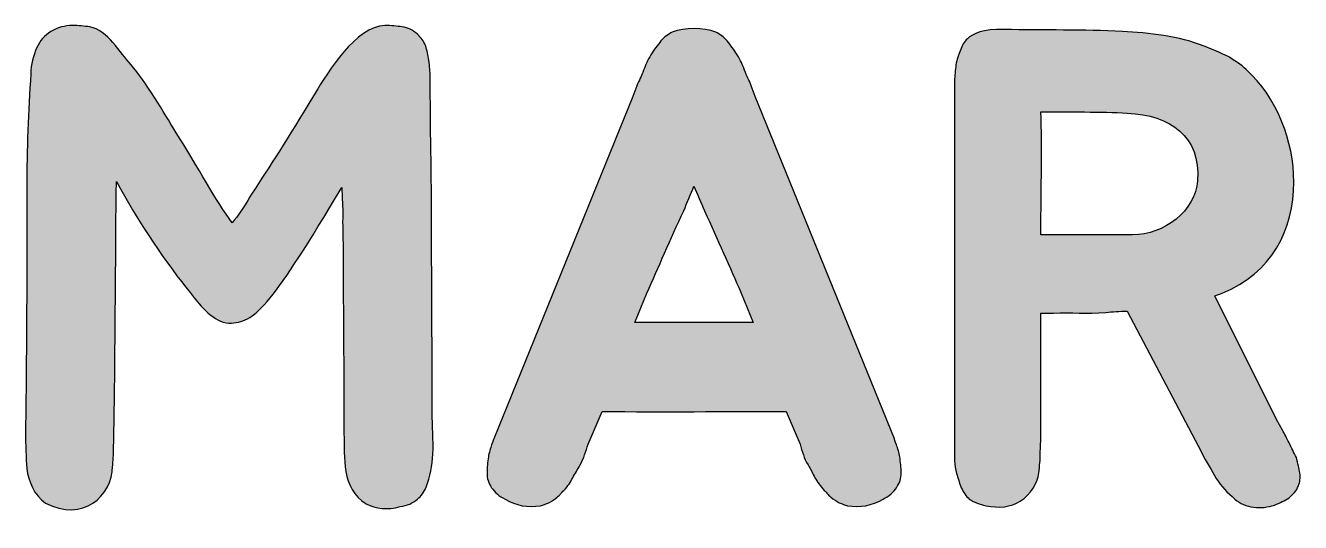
# Model space of a CAD drawing. Header units: millimetres. Extents: x 48 to 162, y 109 to 188.
# Drawn here: x 70.7 to 78.1, y 184.53 to 187.41 of the extents above; entities that cross this region are included whole.
import ezdxf

# ---------------------------------------------------------------- set-up
doc = ezdxf.new("R2010")
doc.units = ezdxf.units.MM
doc.header["$MEASUREMENT"] = 0
doc.layers.add('Layer 2', color=7, linetype='Continuous', lineweight=0)

# ---------------------------------------------------------------- blocks, each defined once
blk = doc.blocks.new('Block_59')
at = {"layer": 'Layer 2', "true_color": 0x000000, "transparency": 33554687}
h = blk.add_hatch(color=18, dxfattribs=at)
h.dxf.hatch_style = 2
edge = h.paths.add_edge_path()
edge.add_spline(control_points=[(73.0292, 184.7367), (73.0175, 184.7094), (72.9982, 184.6822), (72.9786, 184.6667), (72.9513, 184.6435), (72.9203, 184.628), (72.8776, 184.624), (72.8039, 184.6008), (72.7381, 184.6125), (72.6799, 184.6395), (72.5362, 184.7287), (72.5555, 184.9112), (72.5517, 185.0471), (72.5517, 185.0471), (72.5517, 185.3497), (72.5517, 185.3497), (72.5517, 185.3497), (72.5479, 185.9437), (72.5479, 185.9437), (72.5479, 186.1106), (72.5479, 186.0949), (72.5441, 186.2773), (72.5441, 186.293), (72.5479, 186.3045), (72.54, 186.4754), (72.1366, 185.804), (72.0473, 185.6991), (71.8996, 185.6875), (71.8145, 185.6798), (71.729, 185.7767), (71.6825, 185.835), (71.5581, 185.9902), (71.399, 186.1998), (71.2322, 186.5102), (71.2281, 186.4909), (71.2243, 184.8609), (71.2088, 184.8569), (71.2088, 184.6822), (71.0341, 184.5308), (70.8209, 184.6435), (70.7547, 184.6862), (70.72, 184.7754), (70.712, 184.8414), (70.7082, 184.9112), (70.7044, 184.9811), (70.7044, 185.051), (70.7044, 185.051), (70.7082, 185.3537), (70.7082, 185.3537), (70.7082, 185.3537), (70.712, 185.9514), (70.712, 185.9514), (70.712, 185.9514), (70.712, 186.4714), (70.712, 186.4714), (70.712, 186.6966), (70.72, 186.9178), (70.7355, 187.1351), (70.7355, 187.1894), (70.751, 187.2399), (70.7702, 187.2866), (70.7895, 187.3253), (70.813, 187.3563), (70.8519, 187.3796), (70.8905, 187.403), (70.9332, 187.4145), (70.9759, 187.4145), (71.0111, 187.4145), (71.0459, 187.4107), (71.0769, 187.4068), (71.1816, 187.3873), (71.2515, 187.2554), (71.3177, 187.1856), (71.399, 187.0924), (71.5116, 186.9023), (71.5736, 186.8013), (71.7094, 186.5839), (71.8103, 186.3977), (71.9037, 186.2696), (71.9309, 186.3007), (71.9967, 186.3977), (72.016, 186.4365), (72.1249, 186.6034), (72.2141, 186.7393), (72.385, 187.0225), (72.4587, 187.1429), (72.6216, 187.4107), (72.7884, 187.4145), (72.8273, 187.4145), (72.8583, 187.4107), (72.8893, 187.4068), (72.9245, 187.403), (72.9513, 187.3873), (72.9786, 187.3641), (72.9982, 187.3448), (73.0137, 187.3253), (73.0251, 187.2981), (73.033, 187.2709), (73.0409, 187.2399), (73.0447, 187.2127), (73.0485, 187.1779), (73.0523, 187.1467), (73.0523, 187.1157), (73.0523, 186.8285), (73.0602, 186.5414), (73.0602, 186.2541), (73.0602, 185.9047), (73.064, 185.5166), (73.064, 185.1675), (73.064, 185.0936), (73.0719, 185.0083), (73.0678, 184.9268), (73.064, 184.8646), (73.0523, 184.7947), (73.0292, 184.7367)], knot_values=[0, 0, 0, 0, 1, 1, 1, 2, 2, 2, 3, 3, 3, 4, 4, 4, 5, 5, 5, 6, 6, 6, 7, 7, 7, 8, 8, 8, 9, 9, 9, 10, 10, 10, 11, 11, 11, 12, 12, 12, 13, 13, 13, 14, 14, 14, 15, 15, 15, 16, 16, 16, 17, 17, 17, 18, 18, 18, 19, 19, 19, 20, 20, 20, 21, 21, 21, 22, 22, 22, 23, 23, 23, 24, 24, 24, 25, 25, 25, 26, 26, 26, 27, 27, 27, 28, 28, 28, 29, 29, 29, 30, 30, 30, 31, 31, 31, 32, 32, 32, 33, 33, 33, 34, 34, 34, 35, 35, 35, 36, 36, 36, 37, 37, 37, 38, 38, 38, 38], degree=3, periodic=0)
h = blk.add_hatch(color=18, dxfattribs=at)
h.dxf.hatch_style = 2
edge = h.paths.add_edge_path()
edge.add_spline(control_points=[(74.8568, 185.8622), (74.7907, 186.0096), (74.7207, 186.1726), (74.6432, 186.3395), (74.6239, 186.386), (74.6005, 186.4365), (74.5812, 186.4832), (74.5657, 186.4365), (74.5423, 186.386), (74.523, 186.3395), (74.4451, 186.1726), (74.3755, 186.0096), (74.3094, 185.8622), (74.3094, 185.8622), (74.2395, 185.6913), (74.2395, 185.6913), (74.2395, 185.6913), (74.9264, 185.6913), (74.9264, 185.6913), (74.9264, 185.6913), (74.8568, 185.8622), (74.8568, 185.8622)], knot_values=[0, 0, 0, 0, 1, 1, 1, 2, 2, 2, 3, 3, 3, 4, 4, 4, 5, 5, 5, 6, 6, 6, 7, 7, 7, 7], degree=3, periodic=0)
edge = h.paths.add_edge_path()
edge.add_spline(control_points=[(75.7842, 184.8181), (75.7842, 184.787), (75.7767, 184.7599), (75.757, 184.7327), (75.7415, 184.7094), (75.7143, 184.6822), (75.6795, 184.6667), (75.6134, 184.628), (75.5476, 184.6163), (75.4738, 184.628), (75.4428, 184.6357), (75.4077, 184.6512), (75.3767, 184.6784), (75.3691, 184.6862), (75.3612, 184.69), (75.3574, 184.6977), (75.3536, 184.7017), (75.3457, 184.7132), (75.3378, 184.7172), (75.3147, 184.7405), (75.2992, 184.7677), (75.2837, 184.7909), (75.272, 184.8142), (75.2602, 184.8374), (75.2447, 184.8646), (75.233, 184.8841), (75.2217, 184.9034), (75.2175, 184.9229), (75.2099, 184.9423), (75.202, 184.9656), (75.1982, 184.9851), (75.1982, 184.9851), (75.1166, 185.1752), (75.1166, 185.1752), (74.7635, 185.1752), (74.4024, 185.1713), (74.0493, 185.1752), (74.0493, 185.1752), (73.968, 184.9851), (73.968, 184.9851), (73.9601, 184.9656), (73.9563, 184.9423), (73.9483, 184.9229), (73.9408, 184.9034), (73.9328, 184.8841), (73.9215, 184.8646), (73.9056, 184.8374), (73.8943, 184.8142), (73.8788, 184.7909), (73.867, 184.7677), (73.8515, 184.7405), (73.8281, 184.7172), (73.8205, 184.7132), (73.8126, 184.7017), (73.8088, 184.6977), (73.805, 184.69), (73.7971, 184.6862), (73.7895, 184.6784), (73.7582, 184.6512), (73.7234, 184.6357), (73.6924, 184.628), (73.6187, 184.6163), (73.5525, 184.628), (73.4867, 184.6667), (73.4516, 184.6822), (73.4247, 184.7094), (73.4088, 184.7327), (73.3896, 184.7599), (73.382, 184.787), (73.382, 184.8181), (73.382, 184.8529), (73.3858, 184.8802), (73.3896, 184.9112), (73.3933, 184.9346), (73.4013, 184.9616), (73.4088, 184.9811), (73.4168, 185.0043), (73.4206, 185.0121), (73.4206, 185.0161), (73.4206, 185.0161), (74.2281, 187.0032), (74.2281, 187.0032), (74.2281, 187.0032), (74.2512, 187.0652), (74.2512, 187.0652), (74.2629, 187.0964), (74.2784, 187.1196), (74.2901, 187.1546), (74.3018, 187.1856), (74.3132, 187.2127), (74.3328, 187.2438), (74.3483, 187.2748), (74.3714, 187.3021), (74.391, 187.3253), (74.4103, 187.3486), (74.4338, 187.3641), (74.4568, 187.3758), (74.5306, 187.403), (74.6353, 187.403), (74.709, 187.3758), (74.7325, 187.3641), (74.7559, 187.3486), (74.7752, 187.3253), (74.7945, 187.3021), (74.8141, 187.2748), (74.8334, 187.2438), (74.8527, 187.2127), (74.8644, 187.1856), (74.8761, 187.1546), (74.8878, 187.1196), (74.9033, 187.0964), (74.915, 187.0652), (74.915, 187.0652), (74.9381, 187.0032), (74.9381, 187.0032), (74.9381, 187.0032), (75.7453, 185.0161), (75.7453, 185.0161), (75.7453, 185.0121), (75.7494, 185.0043), (75.757, 184.9811), (75.7649, 184.9616), (75.7725, 184.9346), (75.7767, 184.9112), (75.7805, 184.8802), (75.7842, 184.8529), (75.7842, 184.8181)], knot_values=[0, 0, 0, 0, 1, 1, 1, 2, 2, 2, 3, 3, 3, 4, 4, 4, 5, 5, 5, 6, 6, 6, 7, 7, 7, 8, 8, 8, 9, 9, 9, 10, 10, 10, 11, 11, 11, 12, 12, 12, 13, 13, 13, 14, 14, 14, 15, 15, 15, 16, 16, 16, 17, 17, 17, 18, 18, 18, 19, 19, 19, 20, 20, 20, 21, 21, 21, 22, 22, 22, 23, 23, 23, 24, 24, 24, 25, 25, 25, 26, 26, 26, 27, 27, 27, 28, 28, 28, 29, 29, 29, 30, 30, 30, 31, 31, 31, 32, 32, 32, 33, 33, 33, 34, 34, 34, 35, 35, 35, 36, 36, 36, 37, 37, 37, 38, 38, 38, 39, 39, 39, 40, 40, 40, 41, 41, 41, 42, 42, 42, 42], degree=3, periodic=0)
h = blk.add_hatch(color=18, dxfattribs=at)
h.dxf.hatch_style = 2
edge = h.paths.add_edge_path()
edge.add_spline(control_points=[(77.1268, 186.1998), (77.3094, 186.1998), (77.4916, 186.3395), (77.5033, 186.5142), (77.5226, 186.7703), (77.348, 186.8945), (77.0958, 186.9062), (76.9445, 186.914), (76.7544, 186.914), (76.5952, 186.914), (76.6028, 186.7004), (76.5952, 186.4987), (76.5952, 186.1998), (76.5952, 186.1998), (77.1268, 186.1998), (77.1268, 186.1998)], knot_values=[0, 0, 0, 0, 1, 1, 1, 2, 2, 2, 3, 3, 3, 4, 4, 4, 5, 5, 5, 5], degree=3, periodic=0)
edge = h.paths.add_edge_path()
edge.add_spline(control_points=[(78.0894, 184.7444), (78.0776, 184.7132), (78.0583, 184.6939), (78.0349, 184.6745), (78.0118, 184.659), (77.9808, 184.6435), (77.9498, 184.6318), (77.9109, 184.6202), (77.872, 184.6125), (77.8292, 184.6202), (77.7865, 184.624), (77.7517, 184.6395), (77.7207, 184.6667), (77.6742, 184.7055), (77.6432, 184.7405), (77.6119, 184.787), (77.5888, 184.8297), (77.5536, 184.8802), (77.5268, 184.9384), (77.5268, 184.9384), (77.0958, 185.7573), (77.0958, 185.7573), (77.0531, 185.7573), (77.0104, 185.7535), (76.9718, 185.7495), (76.8629, 185.7418), (76.7699, 185.7495), (76.6689, 185.7457), (76.6689, 185.7457), (76.5952, 185.7457), (76.5952, 185.7457), (76.5952, 185.7457), (76.5952, 185.0431), (76.5952, 185.0431), (76.5952, 185.0043), (76.5914, 184.9694), (76.5914, 184.9268), (76.5914, 184.9034), (76.5873, 184.8529), (76.5835, 184.8181), (76.5759, 184.7599), (76.537, 184.6939), (76.475, 184.655), (76.4205, 184.6202), (76.3506, 184.6125), (76.2769, 184.628), (76.238, 184.6357), (76.2111, 184.6473), (76.1797, 184.6667), (76.1604, 184.6822), (76.1449, 184.7094), (76.1332, 184.7327), (76.1215, 184.7599), (76.1139, 184.7909), (76.106, 184.8142), (76.0984, 184.8414), (76.0946, 184.8609), (76.0946, 184.8879), (76.0946, 184.8879), (76.0946, 187.0924), (76.0946, 187.0924), (76.0946, 187.1234), (76.0984, 187.1584), (76.1022, 187.1856), (76.106, 187.2166), (76.1177, 187.2476), (76.1294, 187.2709), (76.1374, 187.2981), (76.1487, 187.3213), (76.1684, 187.3369), (76.1994, 187.368), (76.2576, 187.3951), (76.3816, 187.3913), (76.6107, 187.3873), (76.8436, 187.3913), (77.0686, 187.3796), (77.2202, 187.3718), (77.3986, 187.3525), (77.5423, 187.2943), (77.585, 187.2786), (77.6315, 187.2593), (77.6701, 187.2399), (77.7207, 187.2127), (77.7555, 187.1894), (77.7865, 187.1584), (77.9653, 186.9954), (78.0621, 186.7431), (78.0621, 186.5064), (78.0621, 186.2308), (77.9343, 185.9747), (77.647, 185.8622), (77.6353, 185.8544), (77.616, 185.8505), (77.6043, 185.8465), (77.6043, 185.8465), (77.9612, 185.1285), (77.9612, 185.1285), (77.9612, 185.1285), (77.9963, 185.0665), (77.9963, 185.0665), (78.008, 185.0471), (78.0236, 185.0161), (78.0349, 184.9928), (78.0504, 184.9656), (78.0621, 184.9346), (78.0776, 184.9074), (78.0856, 184.8764), (78.0931, 184.8414), (78.0973, 184.8181), (78.1011, 184.7909), (78.0973, 184.7637), (78.0894, 184.7444)], knot_values=[0, 0, 0, 0, 1, 1, 1, 2, 2, 2, 3, 3, 3, 4, 4, 4, 5, 5, 5, 6, 6, 6, 7, 7, 7, 8, 8, 8, 9, 9, 9, 10, 10, 10, 11, 11, 11, 12, 12, 12, 13, 13, 13, 14, 14, 14, 15, 15, 15, 16, 16, 16, 17, 17, 17, 18, 18, 18, 19, 19, 19, 20, 20, 20, 21, 21, 21, 22, 22, 22, 23, 23, 23, 24, 24, 24, 25, 25, 25, 26, 26, 26, 27, 27, 27, 28, 28, 28, 29, 29, 29, 30, 30, 30, 31, 31, 31, 32, 32, 32, 33, 33, 33, 34, 34, 34, 35, 35, 35, 36, 36, 36, 37, 37, 37, 37], degree=3, periodic=0)
at = {"layer": 'Layer 2', "color": 18, "lineweight": 25, "true_color": 0x000000}
for points, knots in [([(73.0292, 184.7367), (73.0175, 184.7094), (72.9982, 184.6822), (72.9786, 184.6667), (72.9513, 184.6435), (72.9203, 184.628), (72.8776, 184.624), (72.8039, 184.6008), (72.7381, 184.6125), (72.6799, 184.6395), (72.5362, 184.7287), (72.5555, 184.9112), (72.5517, 185.0471), (72.5517, 185.0471), (72.5517, 185.3497), (72.5517, 185.3497), (72.5517, 185.3497), (72.5479, 185.9437), (72.5479, 185.9437), (72.5479, 186.1106), (72.5479, 186.0949), (72.5441, 186.2773), (72.5441, 186.293), (72.5479, 186.3045), (72.54, 186.4754), (72.1366, 185.804), (72.0473, 185.6991), (71.8996, 185.6875), (71.8145, 185.6798), (71.729, 185.7767), (71.6825, 185.835), (71.5581, 185.9902), (71.399, 186.1998), (71.2322, 186.5102), (71.2281, 186.4909), (71.2243, 184.8609), (71.2088, 184.8569), (71.2088, 184.6822), (71.0341, 184.5308), (70.8209, 184.6435), (70.7547, 184.6862), (70.72, 184.7754), (70.712, 184.8414), (70.7082, 184.9112), (70.7044, 184.9811), (70.7044, 185.051), (70.7044, 185.051), (70.7082, 185.3537), (70.7082, 185.3537), (70.7082, 185.3537), (70.712, 185.9514), (70.712, 185.9514), (70.712, 185.9514), (70.712, 186.4714), (70.712, 186.4714), (70.712, 186.6966), (70.72, 186.9178), (70.7355, 187.1351), (70.7355, 187.1894), (70.751, 187.2399), (70.7702, 187.2866), (70.7895, 187.3253), (70.813, 187.3563), (70.8519, 187.3796), (70.8905, 187.403), (70.9332, 187.4145), (70.9759, 187.4145), (71.0111, 187.4145), (71.0459, 187.4107), (71.0769, 187.4068), (71.1816, 187.3873), (71.2515, 187.2554), (71.3177, 187.1856), (71.399, 187.0924), (71.5116, 186.9023), (71.5736, 186.8013), (71.7094, 186.5839), (71.8103, 186.3977), (71.9037, 186.2696), (71.9309, 186.3007), (71.9967, 186.3977), (72.016, 186.4365), (72.1249, 186.6034), (72.2141, 186.7393), (72.385, 187.0225), (72.4587, 187.1429), (72.6216, 187.4107), (72.7884, 187.4145), (72.8273, 187.4145), (72.8583, 187.4107), (72.8893, 187.4068), (72.9245, 187.403), (72.9513, 187.3873), (72.9786, 187.3641), (72.9982, 187.3448), (73.0137, 187.3253), (73.0251, 187.2981), (73.033, 187.2709), (73.0409, 187.2399), (73.0447, 187.2127), (73.0485, 187.1779), (73.0523, 187.1467), (73.0523, 187.1157), (73.0523, 186.8285), (73.0602, 186.5414), (73.0602, 186.2541), (73.0602, 185.9047), (73.064, 185.5166), (73.064, 185.1675), (73.064, 185.0936), (73.0719, 185.0083), (73.0678, 184.9268), (73.064, 184.8646), (73.0523, 184.7947), (73.0292, 184.7367)], [0, 0, 0, 0, 1, 1, 1, 2, 2, 2, 3, 3, 3, 4, 4, 4, 5, 5, 5, 6, 6, 6, 7, 7, 7, 8, 8, 8, 9, 9, 9, 10, 10, 10, 11, 11, 11, 12, 12, 12, 13, 13, 13, 14, 14, 14, 15, 15, 15, 16, 16, 16, 17, 17, 17, 18, 18, 18, 19, 19, 19, 20, 20, 20, 21, 21, 21, 22, 22, 22, 23, 23, 23, 24, 24, 24, 25, 25, 25, 26, 26, 26, 27, 27, 27, 28, 28, 28, 29, 29, 29, 30, 30, 30, 31, 31, 31, 32, 32, 32, 33, 33, 33, 34, 34, 34, 35, 35, 35, 36, 36, 36, 37, 37, 37, 38, 38, 38, 38]), ([(75.7842, 184.8181), (75.7842, 184.787), (75.7767, 184.7599), (75.757, 184.7327), (75.7415, 184.7094), (75.7143, 184.6822), (75.6795, 184.6667), (75.6134, 184.628), (75.5476, 184.6163), (75.4738, 184.628), (75.4428, 184.6357), (75.4077, 184.6512), (75.3767, 184.6784), (75.3691, 184.6862), (75.3612, 184.69), (75.3574, 184.6977), (75.3536, 184.7017), (75.3457, 184.7132), (75.3378, 184.7172), (75.3147, 184.7405), (75.2992, 184.7677), (75.2837, 184.7909), (75.272, 184.8142), (75.2602, 184.8374), (75.2447, 184.8646), (75.233, 184.8841), (75.2217, 184.9034), (75.2175, 184.9229), (75.2099, 184.9423), (75.202, 184.9656), (75.1982, 184.9851), (75.1982, 184.9851), (75.1166, 185.1752), (75.1166, 185.1752), (74.7635, 185.1752), (74.4024, 185.1713), (74.0493, 185.1752), (74.0493, 185.1752), (73.968, 184.9851), (73.968, 184.9851), (73.9601, 184.9656), (73.9563, 184.9423), (73.9483, 184.9229), (73.9408, 184.9034), (73.9328, 184.8841), (73.9215, 184.8646), (73.9056, 184.8374), (73.8943, 184.8142), (73.8788, 184.7909), (73.867, 184.7677), (73.8515, 184.7405), (73.8281, 184.7172), (73.8205, 184.7132), (73.8126, 184.7017), (73.8088, 184.6977), (73.805, 184.69), (73.7971, 184.6862), (73.7895, 184.6784), (73.7582, 184.6512), (73.7234, 184.6357), (73.6924, 184.628), (73.6187, 184.6163), (73.5525, 184.628), (73.4867, 184.6667), (73.4516, 184.6822), (73.4247, 184.7094), (73.4088, 184.7327), (73.3896, 184.7599), (73.382, 184.787), (73.382, 184.8181), (73.382, 184.8529), (73.3858, 184.8802), (73.3896, 184.9112), (73.3933, 184.9346), (73.4013, 184.9616), (73.4088, 184.9811), (73.4168, 185.0043), (73.4206, 185.0121), (73.4206, 185.0161), (73.4206, 185.0161), (74.2281, 187.0032), (74.2281, 187.0032), (74.2281, 187.0032), (74.2512, 187.0652), (74.2512, 187.0652), (74.2629, 187.0964), (74.2784, 187.1196), (74.2901, 187.1546), (74.3018, 187.1856), (74.3132, 187.2127), (74.3328, 187.2438), (74.3483, 187.2748), (74.3714, 187.3021), (74.391, 187.3253), (74.4103, 187.3486), (74.4338, 187.3641), (74.4568, 187.3758), (74.5306, 187.403), (74.6353, 187.403), (74.709, 187.3758), (74.7325, 187.3641), (74.7559, 187.3486), (74.7752, 187.3253), (74.7945, 187.3021), (74.8141, 187.2748), (74.8334, 187.2438), (74.8527, 187.2127), (74.8644, 187.1856), (74.8761, 187.1546), (74.8878, 187.1196), (74.9033, 187.0964), (74.915, 187.0652), (74.915, 187.0652), (74.9381, 187.0032), (74.9381, 187.0032), (74.9381, 187.0032), (75.7453, 185.0161), (75.7453, 185.0161), (75.7453, 185.0121), (75.7494, 185.0043), (75.757, 184.9811), (75.7649, 184.9616), (75.7725, 184.9346), (75.7767, 184.9112), (75.7805, 184.8802), (75.7842, 184.8529), (75.7842, 184.8181)], [0, 0, 0, 0, 1, 1, 1, 2, 2, 2, 3, 3, 3, 4, 4, 4, 5, 5, 5, 6, 6, 6, 7, 7, 7, 8, 8, 8, 9, 9, 9, 10, 10, 10, 11, 11, 11, 12, 12, 12, 13, 13, 13, 14, 14, 14, 15, 15, 15, 16, 16, 16, 17, 17, 17, 18, 18, 18, 19, 19, 19, 20, 20, 20, 21, 21, 21, 22, 22, 22, 23, 23, 23, 24, 24, 24, 25, 25, 25, 26, 26, 26, 27, 27, 27, 28, 28, 28, 29, 29, 29, 30, 30, 30, 31, 31, 31, 32, 32, 32, 33, 33, 33, 34, 34, 34, 35, 35, 35, 36, 36, 36, 37, 37, 37, 38, 38, 38, 39, 39, 39, 40, 40, 40, 41, 41, 41, 42, 42, 42, 42]), ([(78.0894, 184.7444), (78.0776, 184.7132), (78.0583, 184.6939), (78.0349, 184.6745), (78.0118, 184.659), (77.9808, 184.6435), (77.9498, 184.6318), (77.9109, 184.6202), (77.872, 184.6125), (77.8292, 184.6202), (77.7865, 184.624), (77.7517, 184.6395), (77.7207, 184.6667), (77.6742, 184.7055), (77.6432, 184.7405), (77.6119, 184.787), (77.5888, 184.8297), (77.5536, 184.8802), (77.5268, 184.9384), (77.5268, 184.9384), (77.0958, 185.7573), (77.0958, 185.7573), (77.0531, 185.7573), (77.0104, 185.7535), (76.9718, 185.7495), (76.8629, 185.7418), (76.7699, 185.7495), (76.6689, 185.7457), (76.6689, 185.7457), (76.5952, 185.7457), (76.5952, 185.7457), (76.5952, 185.7457), (76.5952, 185.0431), (76.5952, 185.0431), (76.5952, 185.0043), (76.5914, 184.9694), (76.5914, 184.9268), (76.5914, 184.9034), (76.5873, 184.8529), (76.5835, 184.8181), (76.5759, 184.7599), (76.537, 184.6939), (76.475, 184.655), (76.4205, 184.6202), (76.3506, 184.6125), (76.2769, 184.628), (76.238, 184.6357), (76.2111, 184.6473), (76.1797, 184.6667), (76.1604, 184.6822), (76.1449, 184.7094), (76.1332, 184.7327), (76.1215, 184.7599), (76.1139, 184.7909), (76.106, 184.8142), (76.0984, 184.8414), (76.0946, 184.8609), (76.0946, 184.8879), (76.0946, 184.8879), (76.0946, 187.0924), (76.0946, 187.0924), (76.0946, 187.1234), (76.0984, 187.1584), (76.1022, 187.1856), (76.106, 187.2166), (76.1177, 187.2476), (76.1294, 187.2709), (76.1374, 187.2981), (76.1487, 187.3213), (76.1684, 187.3369), (76.1994, 187.368), (76.2576, 187.3951), (76.3816, 187.3913), (76.6107, 187.3873), (76.8436, 187.3913), (77.0686, 187.3796), (77.2202, 187.3718), (77.3986, 187.3525), (77.5423, 187.2943), (77.585, 187.2786), (77.6315, 187.2593), (77.6701, 187.2399), (77.7207, 187.2127), (77.7555, 187.1894), (77.7865, 187.1584), (77.9653, 186.9954), (78.0621, 186.7431), (78.0621, 186.5064), (78.0621, 186.2308), (77.9343, 185.9747), (77.647, 185.8622), (77.6353, 185.8544), (77.616, 185.8505), (77.6043, 185.8465), (77.6043, 185.8465), (77.9612, 185.1285), (77.9612, 185.1285), (77.9612, 185.1285), (77.9963, 185.0665), (77.9963, 185.0665), (78.008, 185.0471), (78.0236, 185.0161), (78.0349, 184.9928), (78.0504, 184.9656), (78.0621, 184.9346), (78.0776, 184.9074), (78.0856, 184.8764), (78.0931, 184.8414), (78.0973, 184.8181), (78.1011, 184.7909), (78.0973, 184.7637), (78.0894, 184.7444)], [0, 0, 0, 0, 1, 1, 1, 2, 2, 2, 3, 3, 3, 4, 4, 4, 5, 5, 5, 6, 6, 6, 7, 7, 7, 8, 8, 8, 9, 9, 9, 10, 10, 10, 11, 11, 11, 12, 12, 12, 13, 13, 13, 14, 14, 14, 15, 15, 15, 16, 16, 16, 17, 17, 17, 18, 18, 18, 19, 19, 19, 20, 20, 20, 21, 21, 21, 22, 22, 22, 23, 23, 23, 24, 24, 24, 25, 25, 25, 26, 26, 26, 27, 27, 27, 28, 28, 28, 29, 29, 29, 30, 30, 30, 31, 31, 31, 32, 32, 32, 33, 33, 33, 34, 34, 34, 35, 35, 35, 36, 36, 36, 37, 37, 37, 37]), ([(77.1268, 186.1998), (77.3094, 186.1998), (77.4916, 186.3395), (77.5033, 186.5142), (77.5226, 186.7703), (77.348, 186.8945), (77.0958, 186.9062), (76.9445, 186.914), (76.7544, 186.914), (76.5952, 186.914), (76.6028, 186.7004), (76.5952, 186.4987), (76.5952, 186.1998), (76.5952, 186.1998), (77.1268, 186.1998), (77.1268, 186.1998)], [0, 0, 0, 0, 1, 1, 1, 2, 2, 2, 3, 3, 3, 4, 4, 4, 5, 5, 5, 5]), ([(74.8568, 185.8622), (74.7907, 186.0096), (74.7207, 186.1726), (74.6432, 186.3395), (74.6239, 186.386), (74.6005, 186.4365), (74.5812, 186.4832), (74.5657, 186.4365), (74.5423, 186.386), (74.523, 186.3395), (74.4451, 186.1726), (74.3755, 186.0096), (74.3094, 185.8622), (74.3094, 185.8622), (74.2395, 185.6913), (74.2395, 185.6913), (74.2395, 185.6913), (74.9264, 185.6913), (74.9264, 185.6913), (74.9264, 185.6913), (74.8568, 185.8622), (74.8568, 185.8622)], [0, 0, 0, 0, 1, 1, 1, 2, 2, 2, 3, 3, 3, 4, 4, 4, 5, 5, 5, 6, 6, 6, 7, 7, 7, 7])]:
    blk.add_open_spline(points, degree=3, knots=knots, dxfattribs=at)

msp = doc.modelspace()

# ---------------------------------------------------------------- block references
at = {"layer": 'Layer 2'}
msp.add_blockref('Block_59', (0, 0), dxfattribs=at)

doc.saveas('drawing.dxf')
